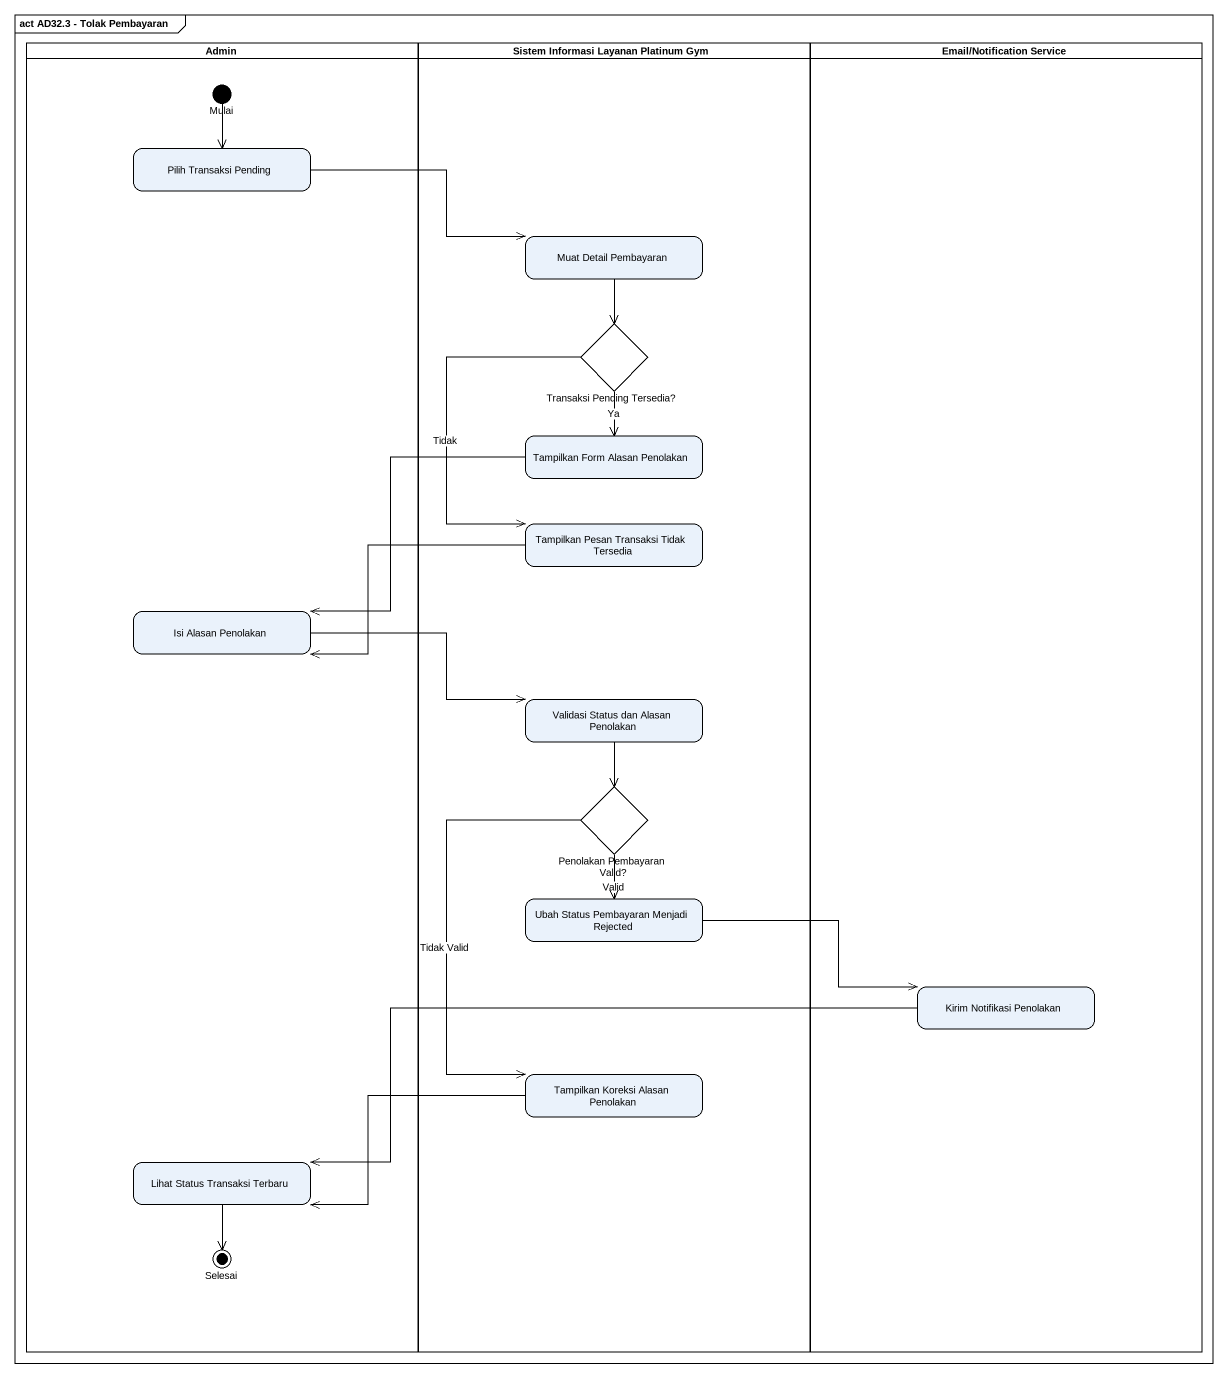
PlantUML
@startuml
mainframe act AD32.3 - Tolak Pembayaran
hide empty description
state Admin <<partition>> {
  state Mulai <<start>>
  state "Pilih Transaksi Pending" as Pilih_Transaksi_Pending
  state "Isi Alasan Penolakan" as Isi_Alasan_Penolakan
  state "Lihat Status Transaksi Terbaru" as Lihat_Status_Transaksi
  state Selesai <<end>>
}
state "Sistem Informasi Layanan Platinum Gym" as Sistem_Informasi_Layanan <<partition>> {
  state "Muat Detail Pembayaran" as Muat_Detail_Pembayaran
  state "Transaksi Pending Tersedia?" as Transaksi_Pending_Tersedia <<choice>>
  state "Tampilkan Form Alasan Penolakan" as Tampilkan_Form_Alasan
  state "Tampilkan Pesan Transaksi Tidak Tersedia" as Tampilkan_Pesan_Transaksi
  state "Validasi Status dan Alasan Penolakan" as Validasi_Status_dan_Alasan
  state "Penolakan Pembayaran Valid?" as Penolakan_Pembayaran_Valid <<choice>>
  state "Ubah Status Pembayaran Menjadi Rejected" as Ubah_Status_Pembayaran
  state "Tampilkan Koreksi Alasan Penolakan" as Tampilkan_Koreksi_Alasan
}
state "Email/Notification Service" as Email_Notification_Service <<partition>> {
  state "Kirim Notifikasi Penolakan" as Kirim_Notifikasi_Penolakan
}
Mulai --> Pilih_Transaksi_Pending
Pilih_Transaksi_Pending -right-> Muat_Detail_Pembayaran
Muat_Detail_Pembayaran --> Transaksi_Pending_Tersedia
Transaksi_Pending_Tersedia --> Tampilkan_Form_Alasan : Ya
Transaksi_Pending_Tersedia --> Tampilkan_Pesan_Transaksi : Tidak
Tampilkan_Form_Alasan -left-> Isi_Alasan_Penolakan
Tampilkan_Pesan_Transaksi -left-> Isi_Alasan_Penolakan
Isi_Alasan_Penolakan -right-> Validasi_Status_dan_Alasan
Validasi_Status_dan_Alasan --> Penolakan_Pembayaran_Valid
Penolakan_Pembayaran_Valid --> Ubah_Status_Pembayaran : Valid
Penolakan_Pembayaran_Valid --> Tampilkan_Koreksi_Alasan : Tidak Valid
Ubah_Status_Pembayaran -right-> Kirim_Notifikasi_Penolakan
Kirim_Notifikasi_Penolakan -left-> Lihat_Status_Transaksi
Tampilkan_Koreksi_Alasan -left-> Lihat_Status_Transaksi
Lihat_Status_Transaksi --> Selesai
@enduml
